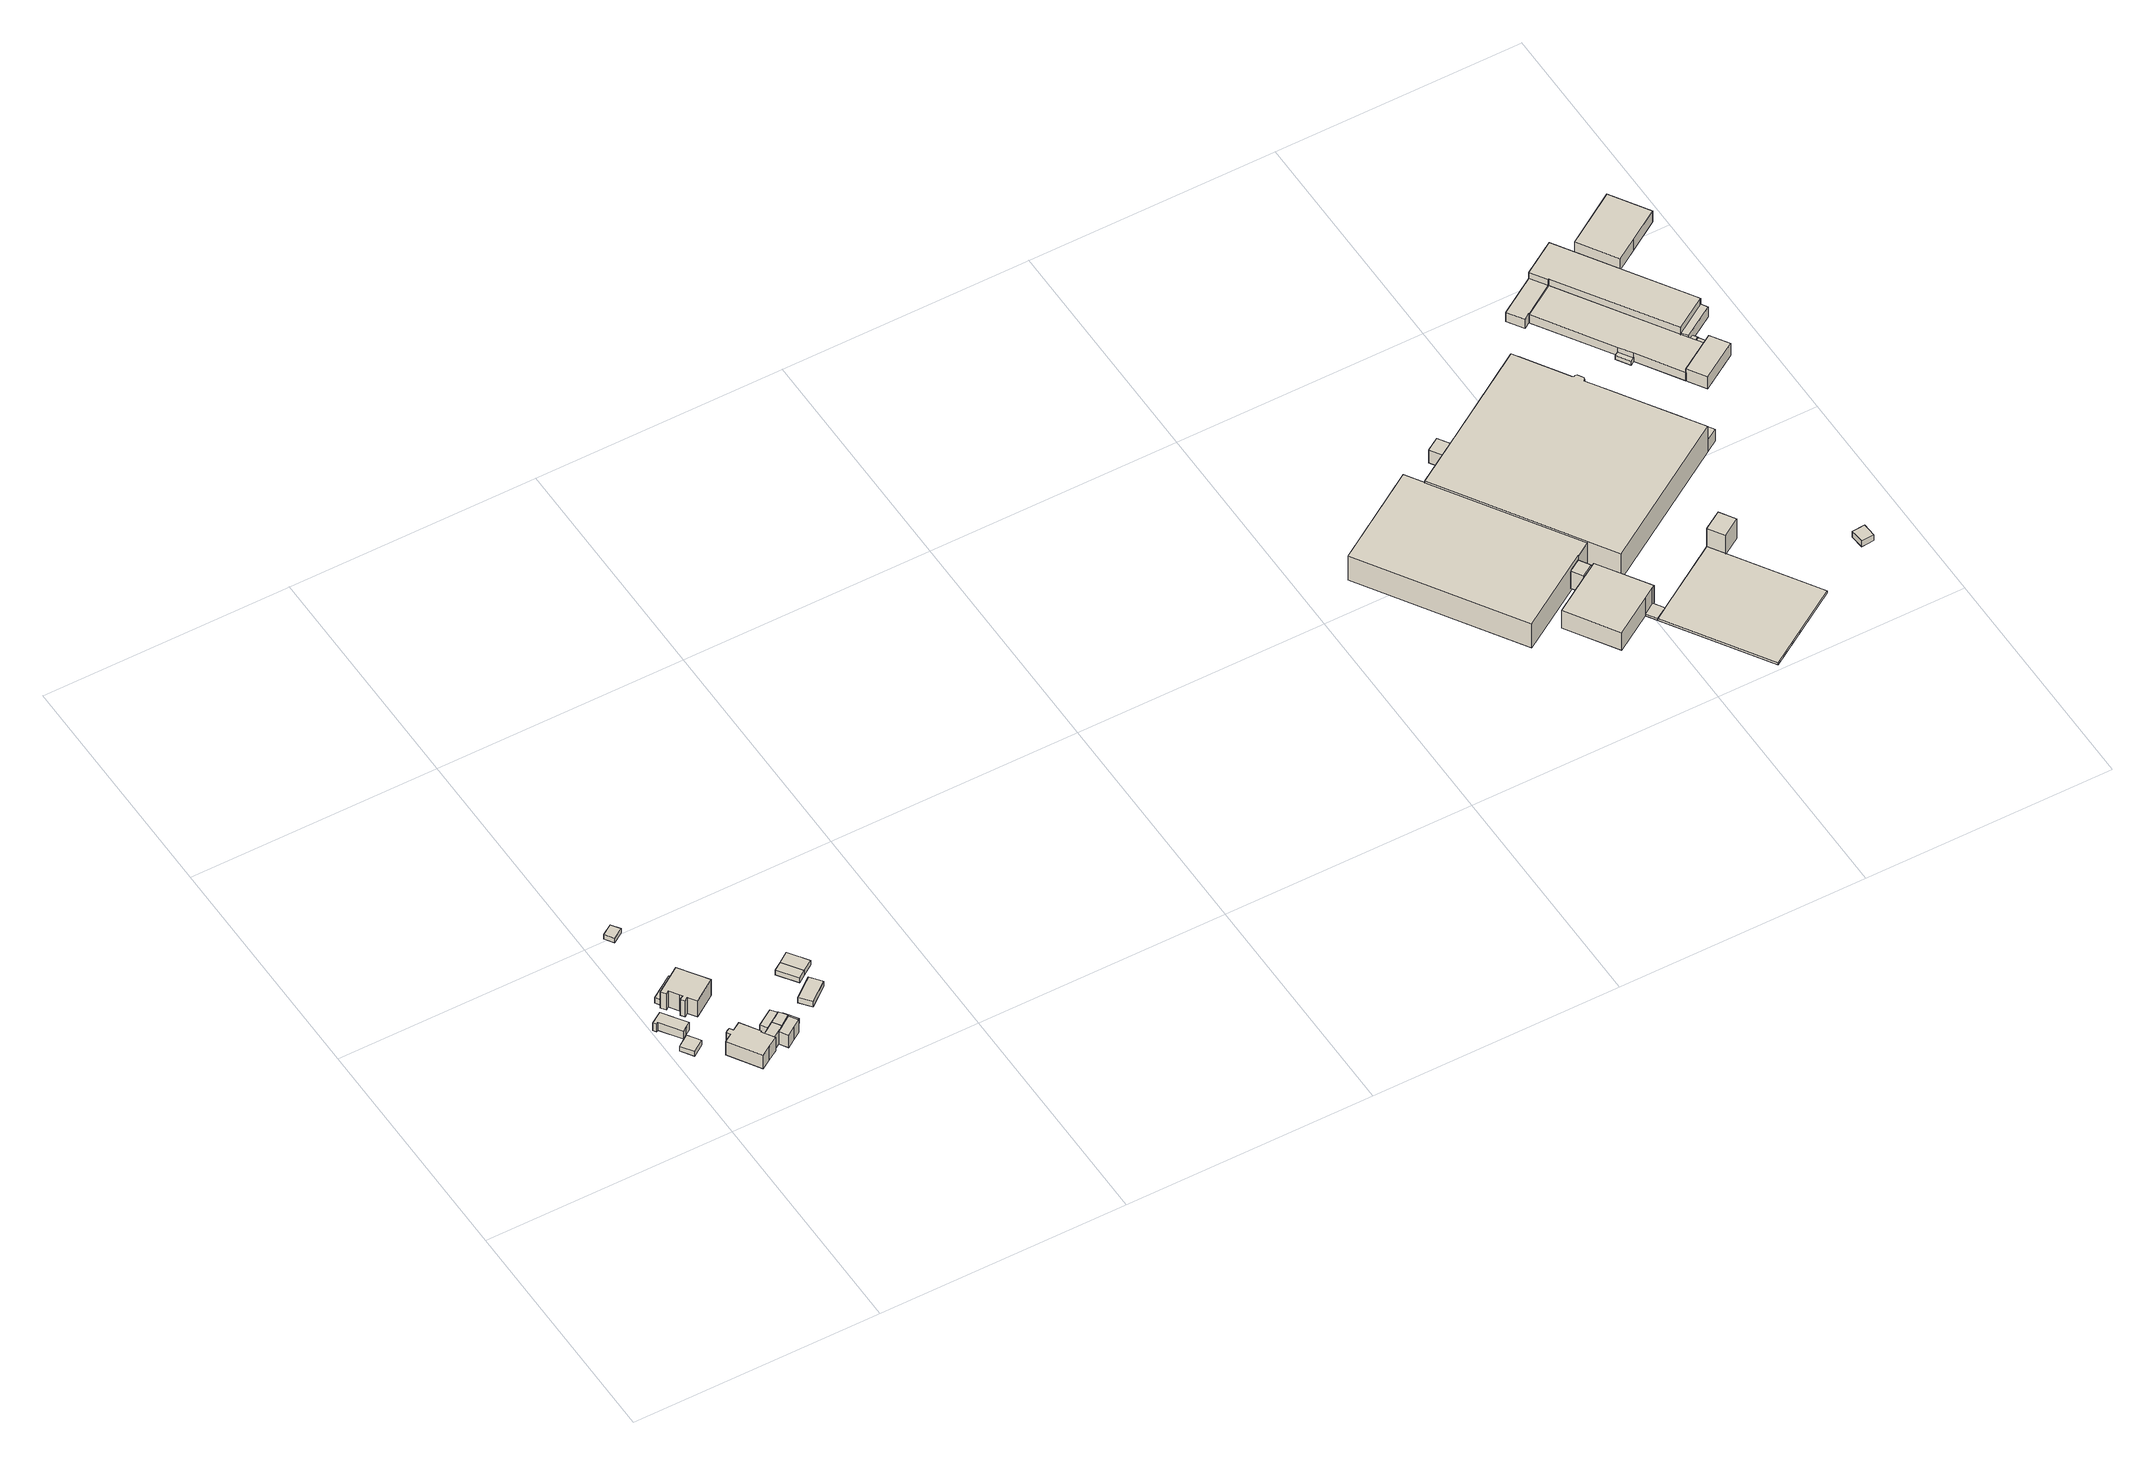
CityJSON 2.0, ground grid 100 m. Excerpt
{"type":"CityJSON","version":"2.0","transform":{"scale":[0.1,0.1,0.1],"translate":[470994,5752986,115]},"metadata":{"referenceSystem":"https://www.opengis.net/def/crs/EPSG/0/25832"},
"CityObjects":{
"building1":{"type":"Building","attributes":{"Gemeindeschluessel":"05711000","BezugspunktDach":"2000","function":"31001_2460","measuredHeight":2.43},"address":[{"country":"Germany","locality":"Bielefeld","thoroughfareNumber":"60","thoroughfareName":"Lorbeerweg"}],"geometry":[{"type":"Solid","lod":"1","boundaries":[[[[0,1,2,3]],[[4,5,6,7]],[[4,7,3,2]],[[5,4,2,1]],[[6,5,1,0]],[[7,6,0,3]]]]}]},
"building2":{"type":"Building","attributes":{"Gemeindeschluessel":"05711000","BezugspunktDach":"2000","function":"31001_9998","measuredHeight":5.76},"address":[{"country":"Germany","locality":"Bielefeld","thoroughfareNumber":"60","thoroughfareName":"Lorbeerweg"}],"geometry":[{"type":"Solid","lod":"1","boundaries":[[[[8,9,10,11,12,13,14,15]],[[16,17,18,19,20,21,22,23]],[[16,23,15,14]],[[17,16,14,13]],[[18,17,13,12]],[[19,18,12,11]],[[20,19,11,10]],[[21,20,10,9]],[[22,21,9,8]],[[23,22,8,15]]]]}]},
"building3":{"type":"Building","attributes":{"Gemeindeschluessel":"05711000","BezugspunktDach":"2000","function":"31001_1010","measuredHeight":8.44},"address":[{"country":"Germany","locality":"Bielefeld","thoroughfareNumber":"62","thoroughfareName":"Lorbeerweg"}],"geometry":[{"type":"Solid","lod":"1","boundaries":[[[[24,25,26,27,28,29,30,31,32,33,34,35,36,37]],[[38,39,40,41,42,43,44,45,46,47,48,49,50,51]],[[38,51,37,36]],[[39,38,36,35]],[[40,39,35,34]],[[41,40,34,33]],[[42,41,33,32]],[[43,42,32,31]],[[44,43,31,30]],[[45,44,30,29]],[[46,45,29,28]],[[47,46,28,27]],[[48,47,27,26]],[[49,48,26,25]],[[50,49,25,24]],[[51,50,24,37]]]]}]},
"building4":{"type":"Building","attributes":{"Gemeindeschluessel":"05711000","BezugspunktDach":"2000","function":"51009_1610","measuredHeight":2.84},"address":[{"country":"Germany"}],"geometry":[{"type":"Solid","lod":"1","boundaries":[[[[52,53,54,55]],[[56,57,58,59]],[[56,59,55,54]],[[57,56,54,53]],[[58,57,53,52]],[[59,58,52,55]]]]}]},
"building5":{"type":"Building","attributes":{"Gemeindeschluessel":"05711000","BezugspunktDach":"2000","function":"31001_1010","measuredHeight":10.22},"address":[{"country":"Germany","locality":"Bielefeld","thoroughfareNumber":"60","thoroughfareName":"Lorbeerweg"}],"geometry":[{"type":"Solid","lod":"1","boundaries":[[[[60,61,62,63,64,65,66,67,68,69,70,71]],[[72,73,74,75,76,77,78,79,80,81,82,83]],[[72,83,71,70]],[[73,72,70,69]],[[74,73,69,68]],[[75,74,68,67]],[[76,75,67,66]],[[77,76,66,65]],[[78,77,65,64]],[[79,78,64,63]],[[80,79,63,62]],[[81,80,62,61]],[[82,81,61,60]],[[83,82,60,71]]]]}]},
"building6":{"type":"Building","attributes":{"Gemeindeschluessel":"05711000","BezugspunktDach":"2000","function":"51009_1610","measuredHeight":2.35},"address":[{"country":"Germany"}],"geometry":[{"type":"Solid","lod":"1","boundaries":[[[[84,85,86,87]],[[88,89,90,91]],[[88,91,87,86]],[[89,88,86,85]],[[90,89,85,84]],[[91,90,84,87]]]]}]},
"building7":{"type":"Building","attributes":{"Gemeindeschluessel":"05711000","BezugspunktDach":"2000","function":"31001_1010","measuredHeight":7.16},"address":[{"country":"Germany","locality":"Bielefeld","thoroughfareNumber":"62","thoroughfareName":"Lorbeerweg"}],"geometry":[{"type":"Solid","lod":"1","boundaries":[[[[92,93,94,95,96,97,98,99]],[[100,101,102,103,104,105,106,107]],[[100,107,99,98]],[[101,100,98,97]],[[102,101,97,96]],[[103,102,96,95]],[[104,103,95,94]],[[105,104,94,93]],[[106,105,93,92]],[[107,106,92,99]]]]}]},
"building8":{"type":"Building","attributes":{"Gemeindeschluessel":"05711000","BezugspunktDach":"2000","function":"31001_1010","measuredHeight":7.89},"address":[{"country":"Germany","locality":"Bielefeld","thoroughfareNumber":"62","thoroughfareName":"Lorbeerweg"}],"geometry":[{"type":"Solid","lod":"1","boundaries":[[[[108,109,110,111,112,113,114]],[[103,115,116,117,118,119,104]],[[103,104,114,113]],[[115,103,113,112]],[[116,115,112,111]],[[117,116,111,110]],[[118,117,110,109]],[[119,118,109,108]],[[104,119,108,114]]]]}]},
"building9":{"type":"Building","attributes":{"Gemeindeschluessel":"05711000","BezugspunktDach":"2000","function":"31001_1010","measuredHeight":7.92},"address":[{"country":"Germany","locality":"Bielefeld","thoroughfareNumber":"62","thoroughfareName":"Lorbeerweg"}],"geometry":[{"type":"Solid","lod":"1","boundaries":[[[[120,121,122,123,124,125,126]],[[127,107,128,129,130,131,132]],[[127,132,126,125]],[[107,127,125,124]],[[128,107,124,123]],[[129,128,123,122]],[[130,129,122,121]],[[131,130,121,120]],[[132,131,120,126]]]]}]},
"building10":{"type":"Building","attributes":{"Gemeindeschluessel":"05711000","BezugspunktDach":"2000","function":"31001_1010","measuredHeight":7.86},"address":[{"country":"Germany","locality":"Bielefeld","thoroughfareNumber":"62","thoroughfareName":"Lorbeerweg"}],"geometry":[{"type":"Solid","lod":"1","boundaries":[[[[133,134,135,136]],[[137,138,139,140]],[[137,140,136,135]],[[138,137,135,134]],[[139,138,134,133]],[[140,139,133,136]]]]}]},
"building11":{"type":"Building","attributes":{"Gemeindeschluessel":"05711000","BezugspunktDach":"2000","function":"31001_9998","measuredHeight":2.48},"address":[{"country":"Germany","locality":"Bielefeld","thoroughfareNumber":"62","thoroughfareName":"Lorbeerweg"}],"geometry":[{"type":"Solid","lod":"1","boundaries":[[[[141,142,143,144,145]],[[130,129,118,146,147]],[[130,147,145,144]],[[129,130,144,143]],[[118,129,143,142]],[[146,118,142,141]],[[147,146,141,145]]]]}]},
"building12":{"type":"Building","attributes":{"Gemeindeschluessel":"05711000","BezugspunktDach":"2000","function":"31001_9998","measuredHeight":2.7},"address":[{"country":"Germany","locality":"Bielefeld","thoroughfareNumber":"62","thoroughfareName":"Lorbeerweg"}],"geometry":[{"type":"Solid","lod":"1","boundaries":[[[[148,149,150,151]],[[152,153,154,155]],[[152,155,151,150]],[[153,152,150,149]],[[154,153,149,148]],[[155,154,148,151]]]]}]},
"building13":{"type":"Building","attributes":{"Gemeindeschluessel":"05711000","BezugspunktDach":"2000","function":"31001_9998","measuredHeight":2.55},"address":[{"country":"Germany","locality":"Bielefeld","thoroughfareNumber":"62","thoroughfareName":"Lorbeerweg"}],"geometry":[{"type":"Solid","lod":"1","boundaries":[[[[156,157,158,159]],[[160,161,162,163]],[[160,163,159,158]],[[161,160,158,157]],[[162,161,157,156]],[[163,162,156,159]]]]}]},
"building14":{"type":"Building","attributes":{"Gemeindeschluessel":"05711000","BezugspunktDach":"2000","function":"31001_9998","measuredHeight":2.44},"address":[{"country":"Germany","locality":"Bielefeld","thoroughfareNumber":"62","thoroughfareName":"Lorbeerweg"}],"geometry":[{"type":"Solid","lod":"1","boundaries":[[[[164,156,159,165]],[[166,167,168,169]],[[166,169,165,159]],[[167,166,159,156]],[[168,167,156,164]],[[169,168,164,165]]]]}]},
"building15":{"type":"Building","attributes":{"Gemeindeschluessel":"05711000","BezugspunktDach":"2100","function":"31001_2100","measuredHeight":9},"address":[{"country":"Germany","locality":"Bielefeld","thoroughfareNumber":"14","thoroughfareName":"Strothbachstraße"}],"geometry":[{"type":"Solid","lod":"1","boundaries":[[[[170,171,172,173,174,175,176,177]],[[178,179,180,181,182,183,184,185]],[[178,185,177,176]],[[179,178,176,175]],[[180,179,175,174]],[[181,180,174,173]],[[182,181,173,172]],[[183,182,172,171]],[[184,183,171,170]],[[185,184,170,177]]]]}]},
"building16":{"type":"Building","attributes":{"Gemeindeschluessel":"05711000","BezugspunktDach":"2100","function":"31001_2100","measuredHeight":9},"address":[{"country":"Germany","locality":"Bielefeld","thoroughfareNumber":"14","thoroughfareName":"Strothbachstraße"}],"geometry":[{"type":"Solid","lod":"1","boundaries":[[[[186,187,188,189]],[[190,191,192,193]],[[190,193,189,188]],[[191,190,188,187]],[[192,191,187,186]],[[193,192,186,189]]]]}]},
"building17":{"type":"Building","attributes":{"Gemeindeschluessel":"05711000","BezugspunktDach":"2000","function":"31001_2100","measuredHeight":1.59},"address":[{"country":"Germany","locality":"Bielefeld","thoroughfareNumber":"14","thoroughfareName":"Strothbachstraße"}],"geometry":[{"type":"Solid","lod":"1","boundaries":[[[[194,195,196,197]],[[198,199,200,201]],[[198,201,197,196]],[[199,198,196,195]],[[200,199,195,194]],[[201,200,194,197]]]]}]},
"building18":{"type":"Building","attributes":{"Gemeindeschluessel":"05711000","function":"31001_2100"},"address":[{"country":"Germany","locality":"Bielefeld","thoroughfareNumber":"14","thoroughfareName":"Strothbachstraße"}],"children":["building18-1","building18-2","building18-3","building18-4"]},
"building18-1":{"type":"BuildingPart","attributes":{"BezugspunktDach":"2000","measuredHeight":13.18},"parents":["building18"],"geometry":[{"type":"Solid","lod":"1","boundaries":[[[[202,203,204,205,206,207,208,209,210,211,212,213,214,215,216]],[[217,218,219,220,221,222,223,224,225,226,227,228,229,230,231]],[[217,231,216,215]],[[218,217,215,214]],[[219,218,214,213]],[[220,219,213,212]],[[221,220,212,211]],[[222,221,211,210]],[[223,222,210,209]],[[224,223,209,208]],[[225,224,208,207]],[[226,225,207,206]],[[227,226,206,205]],[[228,227,205,204]],[[229,228,204,203]],[[230,229,203,202]],[[231,230,202,216]]]]}]},
"building18-2":{"type":"BuildingPart","attributes":{"BezugspunktDach":"2000","measuredHeight":5.86},"parents":["building18"],"geometry":[{"type":"Solid","lod":"1","boundaries":[[[[232,233,234,235,236,237]],[[224,223,238,239,240,241]],[[224,241,237,236]],[[223,224,236,235]],[[238,223,235,234]],[[239,238,234,233]],[[240,239,233,232]],[[241,240,232,237]]]]}]},
"building18-3":{"type":"BuildingPart","attributes":{"BezugspunktDach":"2000","measuredHeight":12.47},"parents":["building18"],"geometry":[{"type":"Solid","lod":"1","boundaries":[[[[242,243,244,245,246,247,248]],[[249,250,251,252,253,227,226]],[[249,226,248,247]],[[250,249,247,246]],[[251,250,246,245]],[[252,251,245,244]],[[253,252,244,243]],[[227,253,243,242]],[[226,227,242,248]]]]}]},
"building18-4":{"type":"BuildingPart","attributes":{"BezugspunktDach":"2000","measuredHeight":6.69},"parents":["building18"],"geometry":[{"type":"Solid","lod":"1","boundaries":[[[[254,255,256,257]],[[258,259,260,228]],[[258,228,257,256]],[[259,258,256,255]],[[260,259,255,254]],[[228,260,254,257]]]]}]},
"building19":{"type":"Building","attributes":{"Gemeindeschluessel":"05711000","BezugspunktDach":"2000","function":"31001_2100","measuredHeight":1.01},"address":[{"country":"Germany","locality":"Bielefeld","thoroughfareNumber":"14","thoroughfareName":"Strothbachstraße"}],"geometry":[{"type":"Solid","lod":"1","boundaries":[[[[261,262,197,196,263,264]],[[265,198,201,266,267,268]],[[265,268,264,263]],[[198,265,263,196]],[[201,198,196,197]],[[266,201,197,262]],[[267,266,262,261]],[[268,267,261,264]]]]}]},
"building20":{"type":"Building","attributes":{"Gemeindeschluessel":"05711000","BezugspunktDach":"2100","function":"31001_2100","measuredHeight":9.92},"address":[{"country":"Germany","locality":"Bielefeld","thoroughfareNumber":"14","thoroughfareName":"Strothbachstraße"}],"geometry":[{"type":"Solid","lod":"1","boundaries":[[[[269,270,271,272]],[[273,274,275,276]],[[273,276,272,271]],[[274,273,271,270]],[[275,274,270,269]],[[276,275,269,272]]]]}]},
"building21":{"type":"Building","attributes":{"Gemeindeschluessel":"05711000","BezugspunktDach":"2000","function":"31001_2010","measuredHeight":4.72},"address":[{"country":"Germany","locality":"Bielefeld","thoroughfareNumber":"14","thoroughfareName":"Strothbachstraße"}],"geometry":[{"type":"Solid","lod":"1","boundaries":[[[[277,278,279,280]],[[281,282,283,284]],[[281,284,280,279]],[[282,281,279,278]],[[283,282,278,277]],[[284,283,277,280]]]]}]},
"building22":{"type":"Building","attributes":{"Gemeindeschluessel":"05711000","BezugspunktDach":"2000","function":"31001_2460","measuredHeight":2.89},"address":[{"country":"Germany","locality":"Bielefeld","thoroughfareNumber":"13","thoroughfareName":"Strothbachstraße"}],"geometry":[{"type":"Solid","lod":"1","boundaries":[[[[285,286,287,288]],[[289,290,291,292]],[[289,292,288,287]],[[290,289,287,286]],[[291,290,286,285]],[[292,291,285,288]]]]}]},
"building23":{"type":"Building","attributes":{"Gemeindeschluessel":"05711000","BezugspunktDach":"2000","function":"51009_1610","measuredHeight":4.76},"address":[{"country":"Germany"}],"geometry":[{"type":"Solid","lod":"1","boundaries":[[[[293,294,295,296,297,298]],[[299,300,301,302,303,304]],[[299,304,298,297]],[[300,299,297,296]],[[301,300,296,295]],[[302,301,295,294]],[[303,302,294,293]],[[304,303,293,298]]]]}]},
"building24":{"type":"Building","attributes":{"Gemeindeschluessel":"05711000","function":"31001_2100"},"address":[{"country":"Germany","locality":"Bielefeld","thoroughfareNumber":"12","thoroughfareName":"Strothbachstraße"}],"children":["building24-1","building24-2"]},
"building24-1":{"type":"BuildingPart","attributes":{"BezugspunktDach":"2000","measuredHeight":4.36},"parents":["building24"],"geometry":[{"type":"Solid","lod":"1","boundaries":[[[[305,306,307,308,309,310,311,312,313]],[[314,315,316,299,304,317,318,319,320]],[[314,320,313,312]],[[315,314,312,311]],[[316,315,311,310]],[[299,316,310,309]],[[304,299,309,308]],[[317,304,308,307]],[[318,317,307,306]],[[319,318,306,305]],[[320,319,305,313]]]]}]},
"building24-2":{"type":"BuildingPart","attributes":{"BezugspunktDach":"2000","measuredHeight":2},"address":[{"country":"Germany","locality":"Bielefeld","thoroughfareNumber":"12","thoroughfareName":"Strothbachstraße"}],"parents":["building24"],"geometry":[{"type":"Solid","lod":"1","boundaries":[[[[321,322,323,324]],[[325,326,316,315]],[[325,315,324,323]],[[326,325,323,322]],[[316,326,322,321]],[[315,316,321,324]]]]}]},
"building25":{"type":"Building","attributes":{"Gemeindeschluessel":"05711000","BezugspunktDach":"2000","function":"31001_2010","measuredHeight":6.12},"address":[{"country":"Germany","locality":"Bielefeld","thoroughfareNumber":"12","thoroughfareName":"Strothbachstraße"}],"geometry":[{"type":"Solid","lod":"1","boundaries":[[[[327,328,329,330,331,332]],[[333,334,314,320,335,336]],[[333,336,332,331]],[[334,333,331,330]],[[314,334,330,329]],[[320,314,329,328]],[[335,320,328,327]],[[336,335,327,332]]]]}]},
"building26":{"type":"Building","attributes":{"Gemeindeschluessel":"05711000","BezugspunktDach":"2000","function":"31001_2100","measuredHeight":7.88},"address":[{"country":"Germany","locality":"Bielefeld","thoroughfareNumber":"12","thoroughfareName":"Strothbachstraße"}],"geometry":[{"type":"Solid","lod":"1","boundaries":[[[[337,338,339,340,341,342,343]],[[344,345,346,347,348,349,350]],[[344,350,343,342]],[[345,344,342,341]],[[346,345,341,340]],[[347,346,340,339]],[[348,347,339,338]],[[349,348,338,337]],[[350,349,337,343]]]]}]},
"building27":{"type":"Building","attributes":{"Gemeindeschluessel":"05711000","BezugspunktDach":"2000","function":"31001_2523","measuredHeight":2.57},"address":[{"country":"Germany","locality":"Bielefeld","thoroughfareNumber":"12","thoroughfareName":"Strothbachstraße"}],"geometry":[{"type":"Solid","lod":"1","boundaries":[[[[351,352,353,354]],[[355,356,357,358]],[[355,358,354,353]],[[356,355,353,352]],[[357,356,352,351]],[[358,357,351,354]]]]}]},
"building28":{"type":"Building","attributes":{"Gemeindeschluessel":"05711000","BezugspunktDach":"2000","function":"31001_2523","measuredHeight":2.71},"address":[{"country":"Germany","locality":"Bielefeld","thoroughfareNumber":"12","thoroughfareName":"Strothbachstraße"}],"geometry":[{"type":"Solid","lod":"1","boundaries":[[[[359,360,361,362]],[[363,364,365,366]],[[363,366,362,361]],[[364,363,361,360]],[[365,364,360,359]],[[366,365,359,362]]]]}]},
"building29":{"type":"Building","attributes":{"Gemeindeschluessel":"05711000","BezugspunktDach":"2000","function":"51009_1610","measuredHeight":5.11},"address":[{"country":"Germany"}],"geometry":[{"type":"Solid","lod":"1","boundaries":[[[[367,368,369,370]],[[319,318,371,372]],[[319,372,370,369]],[[318,319,369,368]],[[371,318,368,367]],[[372,371,367,370]]]]}]},
"building30":{"type":"Building","attributes":{"Gemeindeschluessel":"05711000","BezugspunktDach":"2000","function":"31001_2100","measuredHeight":5.52},"address":[{"country":"Germany","locality":"Bielefeld","thoroughfareNumber":"8","thoroughfareName":"Strothbachstraße"}],"geometry":[{"type":"Solid","lod":"1","boundaries":[[[[373,374,375,376,377]],[[378,379,380,381,382]],[[378,382,377,376]],[[379,378,376,375]],[[380,379,375,374]],[[381,380,374,373]],[[382,381,373,377]]]]}]}
},
"vertices":[
[85,451,33],[37,418,33],[70,369,33],[118,402,33],[70,369,9],[37,418,9],[85,451,9],[118,402,9],
[33,566,48],[7,548,48],[15,537,48],[22,541,48],[78,459,48],[97,472,48],[117,485,48],[53,579,48],[117,485,9],[97,472,9],[78,459,9],[22,541,9],[15,537,9],[7,548,9],[33,566,9],[53,579,9],
[217,353,76],[208,368,76],[198,362,76],[189,356,76],[198,341,76],[167,321,76],[244,198,76],[285,223,76],[325,248,76],[323,252,76],[302,285,76],[294,298,76],[298,300,76],[251,374,76],[298,300,7],[294,298,7],[302,285,7],[323,252,7],[325,248,7],[285,223,7],[244,198,7],[167,321,7],[198,341,7],[189,356,7],[198,362,7],[208,368,7],[217,353,7],[251,374,7],
[172,718,40],[78,654,40],[92,633,40],[186,697,40],[92,633,12],[78,654,12],[172,718,12],[186,697,12],
[190,699,90],[84,627,90],[98,608,90],[111,617,90],[135,580,90],[142,571,90],[127,562,90],[137,547,90],[152,557,90],[174,525,90],[266,587,90],[228,643,90],[266,587,8],[174,525,8],[152,557,8],[137,547,8],[127,562,8],[142,571,8],[135,580,8],[111,617,8],[98,608,8],[84,627,8],[190,699,8],[228,643,8],
[127,1039,27],[85,1011,27],[108,976,27],[151,1004,27],[108,976,4],[85,1011,4],[127,1039,4],[151,1004,4],
[373,285,75],[362,301,75],[351,318,75],[328,302,75],[302,285,75],[313,268,75],[323,252,75],[350,270,75],[323,252,8],[313,268,8],[302,285,8],[328,302,8],[351,318,8],[362,301,8],[373,285,8],[350,270,8],
[362,325,72],[395,347,72],[377,374,72],[343,352,72],[310,330,72],[328,302,72],[351,318,72],[310,330,8],[343,352,8],[377,374,8],[395,347,8],[362,325,8],
[439,281,72],[430,295,72],[417,315,72],[383,292,72],[350,270,72],[372,236,72],[406,259,72],[372,236,8],[383,292,8],[417,315,8],[430,295,8],[439,281,8],[406,259,8],
[395,347,77],[351,318,77],[373,285,77],[417,315,77],[373,285,9],[351,318,9],[395,347,9],[417,315,9],
[427,368,33],[395,347,33],[417,315,33],[430,295,33],[462,316,33],[427,368,8],[462,316,8],
[590,468,33],[509,404,33],[544,360,33],[625,424,33],[544,360,6],[509,404,6],[590,468,6],[625,424,6],
[540,577,34],[508,555,34],[562,479,34],[593,501,34],[562,479,9],[508,555,9],[540,577,9],[593,501,9],
[583,608,34],[636,531,34],[593,501,10],[540,577,10],[583,608,10],[636,531,10],
[4014,470,117],[4025,476,117],[3899,674,117],[3882,663,117],[3834,633,117],[3688,540,117],[3814,342,117],[3967,439,117],[3814,342,27],[3688,540,27],[3834,633,27],[3882,663,27],[3899,674,27],[4025,476,27],[4014,470,27],[3967,439,27],
[3855,706,128],[3807,676,128],[3834,633,128],[3882,663,128],[3834,633,38],[3807,676,38],[3855,706,38],[3882,663,38],
[4014,470,39],[3967,439,39],[3993,397,39],[4041,428,39],[3993,397,29],[3967,439,29],[4014,470,29],[4041,428,29],
[4142,1639,157],[4141,1639,157],[3788,1414,157],[3575,1278,157],[3915,743,157],[3986,632,157],[4553,993,157],[4349,1313,157],[4294,1400,157],[4300,1405,157],[4302,1413,157],[4288,1435,157],[4280,1437,157],[4273,1433,157],[4271,1436,157],[4273,1433,25],[4280,1437,25],[4288,1435,25],[4302,1413,25],[4300,1405,25],[4294,1400,25],[4349,1313,25],[4553,993,25],[3986,632,25],[3915,743,25],[3575,1278,25],[3788,1414,25],[4141,1639,25],[4142,1639,25],[4271,1436,25],
[4531,1137,84],[4532,1138,84],[4399,1345,84],[4349,1313,84],[4553,993,84],[4603,1025,84],[4399,1345,25],[4532,1138,25],[4531,1137,25],[4603,1025,25],
[3575,1278,150],[3530,1349,150],[3168,1118,150],[3552,514,150],[3856,707,150],[3857,706,150],[3915,743,150],[3857,706,25],[3856,707,25],[3552,514,25],[3168,1118,25],[3530,1349,25],
[3745,1481,92],[3694,1449,92],[3737,1382,92],[3788,1414,92],[3737,1382,25],[3694,1449,25],[3745,1481,25],
[4354,539,39],[4314,601,39],[4244,2,39],[4566,206,39],[4244,2,29],[4314,601,29],[4354,539,29],[4566,206,29],
[4387,647,133],[4314,601,133],[4354,539,133],[4426,585,133],[4354,539,33],[4314,601,33],[4387,647,33],[4426,585,33],
[4192,1671,85],[4142,1639,85],[4271,1436,85],[4321,1469,85],[4271,1436,38],[4142,1639,38],[4192,1671,38],[4321,1469,38],
[4827,389,61],[4774,385,61],[4779,329,61],[4831,333,61],[4779,329,32],[4774,385,32],[4827,389,32],[4831,333,32],
[4409,1964,93],[4257,1867,93],[4297,1804,93],[4322,1821,93],[4323,1820,93],[4449,1901,93],[4323,1820,46],[4322,1821,46],[4297,1804,46],[4257,1867,46],[4409,1964,46],[4449,1901,46],
[4744,1443,89],[4728,1468,89],[4452,1902,89],[4449,1901,89],[4323,1820,89],[4508,1529,89],[4542,1476,89],[4651,1305,89],[4780,1387,89],[4651,1305,46],[4542,1476,46],[4508,1529,46],[4452,1902,46],[4728,1468,46],[4744,1443,46],[4780,1387,46],
[4508,1529,66],[4492,1518,66],[4525,1465,66],[4542,1476,66],[4525,1465,46],[4492,1518,46],
[4800,1400,107],[4780,1387,107],[4651,1305,107],[4651,1304,107],[4696,1233,107],[4846,1328,107],[4696,1233,46],[4651,1304,46],[4800,1400,46],[4846,1328,46],
[4409,1964,124],[4449,1901,124],[4452,1902,124],[4728,1468,124],[4856,1550,124],[4858,1551,124],[4541,2048,124],[4858,1551,45],[4856,1550,45],[4728,1468,45],[4452,1902,45],[4449,1901,45],[4409,1964,45],[4541,2048,45],
[4758,1474,72],[4737,1460,72],[4759,1426,72],[4780,1440,72],[4759,1426,46],[4737,1460,46],[4758,1474,46],[4780,1440,46],
[4779,1437,73],[4758,1423,73],[4774,1398,73],[4795,1412,73],[4774,1398,46],[4758,1423,46],[4779,1437,46],[4795,1412,46],
[4856,1550,97],[4728,1468,97],[4744,1443,97],[4872,1524,97],[4856,1550,46],[4872,1524,46],
[4937,2009,101],[4842,2159,101],[4629,2023,101],[4725,1872,101],[4809,1926,101],[4725,1872,46],[4629,2023,46],[4842,2159,46],[4937,2009,46],[4809,1926,46]
]}
